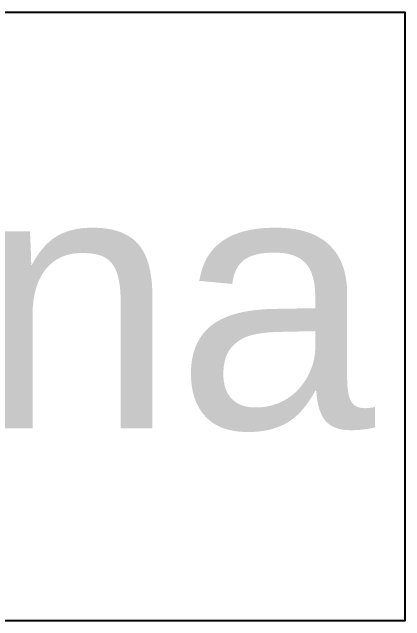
# Model space of a CAD drawing. Header units: millimetres. Extents: x -7826 to 55813, y 465 to 25965.
# Drawn here: x 53122.8 to 53168.7, y 8429.4 to 8500.5 of the extents above; entities that cross this region are included whole.
import ezdxf

# ---------------------------------------------------------------- set-up
doc = ezdxf.new("R2010")
doc.units = ezdxf.units.MM
doc.layers.add('Annotation - Label5', color=161, linetype='Continuous', lineweight=25)
doc.styles.add('GENERATED_STYLE_1', font='arial.ttf')
doc.styles.get("Standard").update_dxf_attribs({"font": 'arial.ttf'})
doc.dimstyles.new('GENERATED_STYLE__19', dxfattribs={"dimtxt": 0.18, "dimasz": 91.2, "dimexe": 0.18, "dimexo": 0.0625, "dimgap": 0.09, "dimtad": 0, "dimtih": 1, "dimtoh": 1, "dimdec": 4, "dimzin": 0, "dimdsep": 46, "dimtxsty": 'Standard', "dimcen": 0.09, "dimadec": 0, "dimazin": 0, "dimtfac": 1, "dimtdec": 4, "dimtmove": 0, "dimatfit": 3, "dimldrblk": 'ARROWHEAD_5', "dimfxl": 0, "dimtolj": 1, "dimtzin": 0, "dimarcsym": 0})

# ---------------------------------------------------------------- blocks, each defined once
blk = doc.blocks.new('ARROWHEAD_5')
at = {"color": 0, "linetype": 'Continuous', "lineweight": 0}
blk.add_line((0, 0), (-1, 0), dxfattribs=at)
blk.add_solid([(-1, 0.2679), (0, 0), (-1, -0.2679), (-1, 0.2679)], dxfattribs=at)

msp = doc.modelspace()

# ---------------------------------------------------------------- linework, layer by layer
at = {"layer": 'Annotation - Label5', "linetype": 'Continuous', "flags": 128}
msp.add_lwpolyline([(52764.2336930101, 8500.51007260787), (53168.6686930101, 8500.51007260787), (53168.6686930101, 8429.367072607867), (52764.2336930101, 8429.367072607867)], close=True, dxfattribs=at)

# ---------------------------------------------------------------- texts
at = {"layer": 'Annotation - Label5', "linetype": 'Continuous', "insert": (52776.2336930101, 8462.332929750719), "char_height": 30, "width": 546.6350037304969, "attachment_point": 4, "style": 'GENERATED_STYLE_1'}
msp.add_mtext('{sciana konstrukcyjna}', dxfattribs=at)

# ---------------------------------------------------------------- leaders
at = {"layer": 'Annotation - Label5', "linetype": 'Continuous', "path_type": 1, "annotation_type": 0, "has_hookline": 1, "hookline_direction": 0, "text_width": 385.9481582537517}
msp.add_leader([(52464.15086942715, 8464.938572607865), (52776.1436930101, 8462.332929750719)], dimstyle='GENERATED_STYLE__19', dxfattribs=at)

doc.saveas('drawing.dxf')
